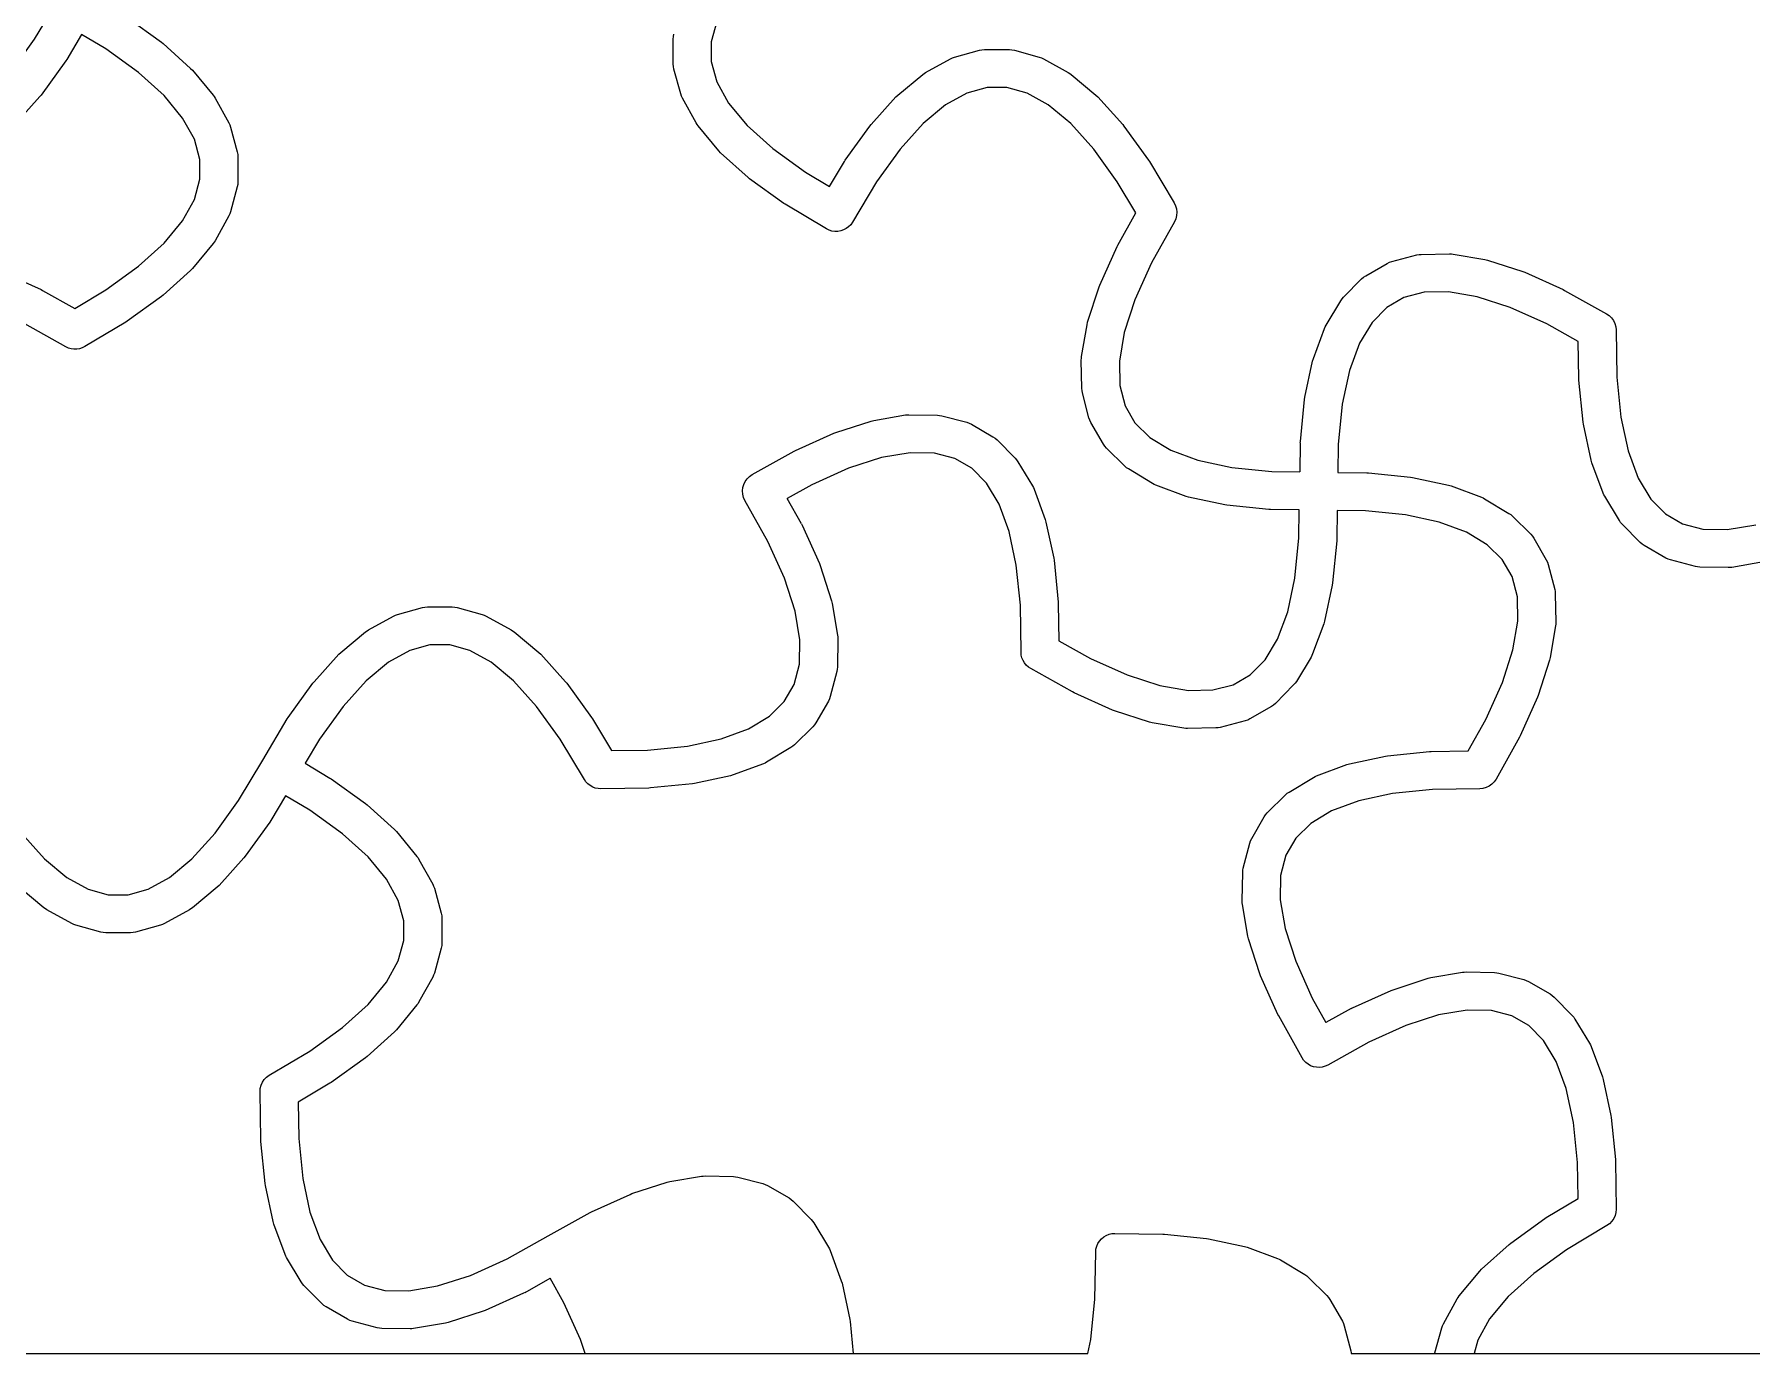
# Model space of a CAD drawing. Header units: millimetres. Extents: x 0 to 304, y 0 to 228.
# Drawn here: x 180.6 to 248.4, y 0 to 52.1 of the extents above; entities that cross this region are included whole.
import ezdxf

# ---------------------------------------------------------------- set-up
doc = ezdxf.new("R2010")
doc.units = ezdxf.units.MM
doc.layers.add('VISIBLE', color=7, linetype='CONTINUOUS')

msp = doc.modelspace()

# ---------------------------------------------------------------- linework, layer by layer
at = {"layer": 'VISIBLE'}
for p, q in [((180.65393, 51.882316), (181.606811, 53.478029)), ((184.311923, 52.733038), (185.664585, 51.75993)), ((207.588085, 52.579579), (207.368078, 51.781442)), ((179.723709, 50.589268), (180.65393, 51.882316)), ((182.510144, 52.065057), (181.925374, 51.085789)), ((183.46193, 51.496698), (182.510144, 52.065057)), ((185.664585, 51.75993), (185.728977, 51.707985)), ((185.728977, 51.707985), (186.811107, 50.731755)), ((205.868078, 51.882919), (205.87485, 51.983479)), ((205.868078, 50.90114), (205.868078, 51.882919)), ((205.87485, 51.983479), (205.895044, 52.082224)), ((207.368078, 51.781442), (207.368078, 51.002617)), ((181.890269, 51.032323), (180.917162, 49.67966)), ((181.925374, 51.085789), (181.890269, 51.032323)), ((184.754977, 50.566477), (183.46193, 51.496698)), ((205.87485, 50.80058), (205.868078, 50.90114)), ((207.368078, 51.002617), (207.588085, 50.20448)), ((215.834159, 50.568253), (216.81455, 51.109318)), ((216.81455, 51.109318), (216.894137, 51.147319)), ((216.894137, 51.147319), (216.977635, 51.175714)), ((216.977635, 51.175714), (217.959067, 51.446246)), ((217.959067, 51.446246), (218.057811, 51.466441)), ((218.057811, 51.466441), (218.158372, 51.473213)), ((218.158372, 51.473213), (219.140151, 51.473213)), ((219.140151, 51.473213), (219.240711, 51.466441)), ((219.240711, 51.466441), (219.339456, 51.446246)), ((219.339456, 51.446246), (220.320887, 51.175714)), ((220.320887, 51.175714), (220.404385, 51.147319)), ((220.404385, 51.147319), (220.483973, 51.109318)), ((220.483973, 51.109318), (221.464364, 50.568253)), ((185.766055, 49.654346), (184.754977, 50.566477)), ((186.811107, 50.731755), (186.886037, 50.653639)), ((186.886037, 50.653639), (187.697635, 49.674981)), ((205.895044, 50.701835), (205.87485, 50.80058)), ((206.165577, 49.720403), (205.895044, 50.701835)), ((207.588085, 50.20448), (208.052137, 49.363633)), ((214.73913, 49.677328), (215.717787, 50.488926)), ((215.717787, 50.488926), (215.774107, 50.531327)), ((215.774107, 50.531327), (215.834159, 50.568253)), ((221.464364, 50.568253), (221.524416, 50.531327)), ((221.524416, 50.531327), (221.580736, 50.488926)), ((221.580736, 50.488926), (222.559393, 49.677328)), ((180.865217, 49.615268), (179.888987, 48.533138)), ((180.917162, 49.67966), (180.865217, 49.615268)), ((186.497863, 48.771903), (185.766055, 49.654346)), ((187.697635, 49.674981), (187.740036, 49.618662)), ((187.740036, 49.618662), (187.776963, 49.558609)), ((187.776963, 49.558609), (188.318028, 48.578218)), ((206.193972, 49.636905), (206.165577, 49.720403)), ((206.231972, 49.557318), (206.193972, 49.636905)), ((206.773037, 48.576927), (206.231972, 49.557318)), ((213.684783, 48.520268), (214.661013, 49.602398)), ((214.661013, 49.602398), (214.73913, 49.677328)), ((217.461711, 49.753206), (216.620865, 49.289154)), ((218.259849, 49.973213), (217.461711, 49.753206)), ((219.038674, 49.973213), (218.259849, 49.973213)), ((219.836811, 49.753206), (219.038674, 49.973213)), ((220.677658, 49.289154), (219.836811, 49.753206)), ((222.559393, 49.677328), (222.63751, 49.602398)), ((222.63751, 49.602398), (223.613739, 48.520268)), ((208.052137, 49.363633), (208.783945, 48.48119)), ((216.620865, 49.289154), (215.738422, 48.557346)), ((221.560101, 48.557346), (220.677658, 49.289154)), ((186.961915, 47.931057), (186.497863, 48.771903)), ((188.318028, 48.578218), (188.356028, 48.498631)), ((188.356028, 48.498631), (188.384423, 48.415133)), ((188.384423, 48.415133), (188.654956, 47.433701)), ((206.809964, 48.516875), (206.773037, 48.576927)), ((206.852365, 48.460555), (206.809964, 48.516875)), ((207.663963, 47.481898), (206.852365, 48.460555)), ((208.783945, 48.48119), (209.795023, 47.569059)), ((212.659731, 47.103213), (213.632838, 48.455876)), ((213.632838, 48.455876), (213.684783, 48.520268)), ((215.738422, 48.557346), (214.826291, 47.546268)), ((222.472231, 47.546268), (221.560101, 48.557346)), ((223.613739, 48.520268), (223.665684, 48.455876)), ((223.665684, 48.455876), (224.638792, 47.103213)), ((187.181922, 47.132919), (186.961915, 47.931057)), ((207.738893, 47.403781), (207.663963, 47.481898)), ((209.795023, 47.569059), (211.08807, 46.638839)), ((214.826291, 47.546268), (213.89607, 46.25322)), ((223.402452, 46.25322), (222.472231, 47.546268)), ((187.181922, 46.354094), (187.181922, 47.132919)), ((188.654956, 47.433701), (188.67515, 47.334957)), ((188.67515, 47.334957), (188.681922, 47.234396)), ((188.681922, 47.234396), (188.681922, 46.252617)), ((208.821023, 46.427551), (207.738893, 47.403781)), ((212.039856, 46.070479), (212.624626, 47.049747)), ((212.624626, 47.049747), (212.659731, 47.103213)), ((224.638792, 47.103213), (224.673896, 47.049747)), ((224.673896, 47.049747), (225.643189, 45.426551)), ((186.961915, 45.555957), (187.181922, 46.354094)), ((188.67515, 46.152057), (188.654956, 46.053313)), ((188.681922, 46.252617), (188.67515, 46.152057)), ((208.885415, 46.375607), (208.821023, 46.427551)), ((210.238077, 45.402499), (208.885415, 46.375607)), ((211.08807, 46.638839), (212.039856, 46.070479)), ((213.89607, 46.25322), (212.943189, 44.657507)), ((224.13333, 45.029279), (223.402452, 46.25322)), ((186.497863, 44.71511), (186.961915, 45.555957)), ((188.654956, 46.053313), (188.384423, 45.071881)), ((188.318028, 44.908796), (187.776963, 43.928404)), ((188.356028, 44.988383), (188.318028, 44.908796)), ((188.384423, 45.071881), (188.356028, 44.988383)), ((210.291544, 45.367394), (210.238077, 45.402499)), ((211.914739, 44.398102), (210.291544, 45.367394)), ((223.42321, 43.756396), (224.13333, 45.029279)), ((225.643189, 45.426551), (225.700178, 45.308893)), ((225.707731, 44.795918), (225.654231, 44.676633)), ((225.700178, 45.308893), (225.73587, 45.183126)), ((225.739705, 44.922682), (225.707731, 44.795918)), ((225.73587, 45.183126), (225.74918, 45.053071)), ((225.74918, 45.053071), (225.739705, 44.922682)), ((185.766055, 43.832668), (186.497863, 44.71511)), ((212.020206, 44.345877), (211.914739, 44.398102)), ((212.132544, 44.310794), (212.020206, 44.345877)), ((212.248987, 44.293716), (212.132544, 44.310794)), ((212.366668, 44.295065), (212.248987, 44.293716)), ((212.482689, 44.314806), (212.366668, 44.295065)), ((212.594193, 44.352453), (212.482689, 44.314806)), ((212.698436, 44.407081), (212.594193, 44.352453)), ((212.792849, 44.477343), (212.698436, 44.407081)), ((212.875109, 44.561509), (212.792849, 44.477343)), ((212.943189, 44.657507), (212.875109, 44.561509)), ((225.654231, 44.676633), (224.748744, 43.053557)), ((184.754977, 42.920537), (185.766055, 43.832668)), ((187.697635, 43.812032), (186.886037, 42.833375)), ((187.740036, 43.868352), (187.697635, 43.812032)), ((187.776963, 43.928404), (187.740036, 43.868352)), ((222.709572, 42.180194), (223.394458, 43.699262)), ((223.394458, 43.699262), (223.42321, 43.756396)), ((235.403785, 43.390289), (236.523361, 43.411908)), ((236.523361, 43.411908), (236.593831, 43.409955)), ((236.593831, 43.409955), (236.663806, 43.401394)), ((236.663806, 43.401394), (237.917147, 43.187859)), ((183.46193, 41.990316), (184.754977, 42.920537)), ((186.811107, 42.755258), (185.728977, 41.779029)), ((186.886037, 42.833375), (186.811107, 42.755258)), ((224.748744, 43.053557), (224.094042, 41.601438)), ((233.207808, 42.54263), (234.058054, 43.03352)), ((234.058054, 43.03352), (234.148528, 43.077935)), ((234.148528, 43.077935), (234.24414, 43.109819)), ((234.24414, 43.109819), (235.229351, 43.366246)), ((235.229351, 43.366246), (235.31586, 43.383404)), ((235.31586, 43.383404), (235.403785, 43.390289)), ((237.917147, 43.187859), (238.022263, 43.162026)), ((238.022263, 43.162026), (239.408767, 42.712989)), ((179.388904, 42.683196), (180.907971, 41.99831)), ((222.230742, 40.716508), (222.679779, 42.103013)), ((222.679779, 42.103013), (222.709572, 42.180194)), ((232.33401, 41.69462), (233.048688, 42.419624)), ((233.048688, 42.419624), (233.124106, 42.486485)), ((233.124106, 42.486485), (233.207808, 42.54263)), ((239.408767, 42.712989), (239.485949, 42.683196)), ((239.485949, 42.683196), (241.005016, 41.99831)), ((180.907971, 41.99831), (180.965106, 41.969558)), ((180.965106, 41.969558), (182.237988, 41.259438)), ((182.237988, 41.259438), (183.46193, 41.990316)), ((185.664585, 41.727084), (184.311923, 40.753976)), ((185.728977, 41.779029), (185.664585, 41.727084)), ((224.094042, 41.601438), (223.674488, 40.30597)), ((231.64746, 40.596806), (232.225972, 41.555578)), ((232.225972, 41.555578), (232.275896, 41.628281)), ((232.275896, 41.628281), (232.33401, 41.69462)), ((234.720172, 41.683743), (234.04569, 41.294331)), ((235.521383, 41.89228), (234.720172, 41.683743)), ((236.481603, 41.910822), (235.521383, 41.89228)), ((237.611725, 41.71828), (236.481603, 41.910822)), ((238.907192, 41.298726), (237.611725, 41.71828)), ((241.005016, 41.99831), (241.062151, 41.969558)), ((241.062151, 41.969558), (242.713181, 41.048476)), ((184.258456, 40.718872), (182.635261, 39.749579)), ((184.311923, 40.753976), (184.258456, 40.718872)), ((222.204909, 40.611392), (222.230742, 40.716508)), ((233.464486, 40.70473), (232.968318, 39.882426)), ((234.04569, 41.294331), (233.464486, 40.70473)), ((240.359311, 40.644024), (238.907192, 41.298726)), ((242.713181, 41.048476), (242.821364, 40.975076)), ((242.821364, 40.975076), (242.915157, 40.884004)), ((242.915157, 40.884004), (242.991712, 40.778029)), ((242.991712, 40.778029), (243.0487, 40.66037)), ((181.885342, 39.738537), (180.262266, 40.644024)), ((221.991374, 39.358051), (222.204909, 40.611392)), ((223.674488, 40.30597), (223.481946, 39.175849)), ((231.1446, 39.277727), (231.586343, 40.46992)), ((231.586343, 40.46992), (231.613917, 40.534801)), ((231.613917, 40.534801), (231.64746, 40.596806)), ((241.60424, 39.949499), (240.359311, 40.644024)), ((243.0487, 40.66037), (243.084392, 40.534603)), ((243.084392, 40.534603), (243.097703, 40.404549)), ((243.097703, 40.404549), (243.125066, 38.54618)), ((181.987041, 39.691393), (181.885342, 39.738537)), ((182.094631, 39.659933), (181.987041, 39.691393)), ((182.205708, 39.64486), (182.094631, 39.659933)), ((182.317791, 39.64651), (182.205708, 39.64486)), ((182.428376, 39.664847), (182.317791, 39.64651)), ((182.534993, 39.699461), (182.428376, 39.664847)), ((182.635261, 39.749579), (182.534993, 39.699461)), ((221.982813, 39.288076), (221.991374, 39.358051)), ((232.968318, 39.882426), (232.570003, 38.807441)), ((241.6257, 38.49209), (241.60424, 39.949499)), ((221.98086, 39.217607), (221.982813, 39.288076)), ((222.002479, 38.09803), (221.98086, 39.217607)), ((223.481946, 39.175849), (223.500488, 38.215628)), ((230.810039, 37.748511), (231.114414, 39.173778)), ((231.114414, 39.173778), (231.1446, 39.277727)), ((232.570003, 38.807441), (232.285614, 37.475756)), ((222.009364, 38.010105), (222.002479, 38.09803)), ((222.026522, 37.923597), (222.009364, 38.010105)), ((223.500488, 38.215628), (223.709025, 37.414418)), ((241.629368, 38.428235), (241.6257, 38.49209)), ((241.795772, 36.77024), (241.629368, 38.428235)), ((243.125066, 38.54618), (243.284137, 36.961257)), ((222.28295, 36.938385), (222.026522, 37.923597)), ((223.709025, 37.414418), (224.098438, 36.739935)), ((230.630845, 36.008779), (230.79725, 37.666773)), ((230.79725, 37.666773), (230.810039, 37.748511)), ((232.285614, 37.475756), (232.126543, 35.890833)), ((212.291233, 36.362989), (213.677737, 36.812026)), ((213.677737, 36.812026), (213.782853, 36.837859)), ((213.782853, 36.837859), (215.036194, 37.051394)), ((215.036194, 37.051394), (215.106169, 37.059955)), ((215.106169, 37.059955), (215.176639, 37.061908)), ((215.176639, 37.061908), (216.296215, 37.040289)), ((216.296215, 37.040289), (216.38414, 37.033404)), ((216.38414, 37.033404), (216.470649, 37.016246)), ((216.470649, 37.016246), (217.45586, 36.759819)), ((217.45586, 36.759819), (217.551472, 36.727935)), ((217.551472, 36.727935), (217.641946, 36.68352)), ((217.641946, 36.68352), (218.492192, 36.19263)), ((222.314833, 36.842773), (222.28295, 36.938385)), ((222.359248, 36.752299), (222.314833, 36.842773)), ((222.850138, 35.902054), (222.359248, 36.752299)), ((224.098438, 36.739935), (224.688038, 36.158732)), ((241.808562, 36.688503), (241.795772, 36.77024)), ((242.112936, 35.263236), (241.808562, 36.688503)), ((243.284137, 36.961257), (243.568526, 35.629573)), ((210.694984, 35.64831), (212.214051, 36.333196)), ((212.214051, 36.333196), (212.291233, 36.362989)), ((218.492192, 36.19263), (218.575894, 36.136485)), ((218.575894, 36.136485), (218.651312, 36.069624)), ((218.651312, 36.069624), (219.36599, 35.34462)), ((224.688038, 36.158732), (225.510342, 35.662563)), ((230.627177, 35.944923), (230.610385, 34.804468)), ((230.627177, 35.944923), (230.630845, 36.008779)), ((208.986819, 34.698476), (210.637849, 35.619558)), ((210.637849, 35.619558), (210.694984, 35.64831)), ((214.088275, 35.36828), (212.792808, 34.948726)), ((215.218397, 35.560822), (214.088275, 35.36828)), ((216.178617, 35.54228), (215.218397, 35.560822)), ((216.979828, 35.333743), (216.178617, 35.54228)), ((217.65431, 34.944331), (216.979828, 35.333743)), ((219.36599, 35.34462), (219.424104, 35.278281)), ((219.424104, 35.278281), (219.474028, 35.205578)), ((222.906283, 35.818352), (222.850138, 35.902054)), ((222.973144, 35.742934), (222.906283, 35.818352)), ((223.698148, 35.028255), (222.973144, 35.742934)), ((225.510342, 35.662563), (226.585327, 35.264249)), ((226.585327, 35.264249), (227.917012, 34.97986)), ((232.126543, 35.890833), (232.110222, 34.782383)), ((242.143123, 35.159286), (242.112936, 35.263236)), ((243.568526, 35.629573), (243.96684, 34.554588)), ((208.784843, 34.534004), (208.878636, 34.625076)), ((208.878636, 34.625076), (208.986819, 34.698476)), ((212.792808, 34.948726), (211.340689, 34.294024)), ((218.235514, 34.35473), (217.65431, 34.944331)), ((219.474028, 35.205578), (220.05254, 34.246806)), ((223.764488, 34.970141), (223.698148, 35.028255)), ((223.837191, 34.920217), (223.764488, 34.970141)), ((224.795962, 34.341706), (223.837191, 34.920217)), ((227.917012, 34.97986), (229.501935, 34.820789)), ((229.501935, 34.820789), (230.610385, 34.804468)), ((232.110222, 34.782383), (233.250678, 34.765591)), ((233.250678, 34.765591), (233.314534, 34.761923)), ((233.314534, 34.761923), (234.972528, 34.595518)), ((234.972528, 34.595518), (235.054265, 34.582729)), ((235.054265, 34.582729), (236.479532, 34.278354)), ((242.584866, 33.967094), (242.143123, 35.159286)), ((208.602297, 34.054549), (208.615608, 34.184603)), ((208.611773, 33.924159), (208.602297, 34.054549)), ((208.643746, 33.797396), (208.611773, 33.924159)), ((208.615608, 34.184603), (208.6513, 34.31037)), ((208.6513, 34.31037), (208.708288, 34.428029)), ((208.708288, 34.428029), (208.784843, 34.534004)), ((211.340689, 34.294024), (210.372582, 33.753934)), ((218.731682, 33.532426), (218.235514, 34.35473)), ((220.05254, 34.246806), (220.086083, 34.184801)), ((220.086083, 34.184801), (220.113657, 34.11992)), ((220.113657, 34.11992), (220.5554, 32.927727)), ((224.857968, 34.308162), (224.795962, 34.341706)), ((224.922848, 34.280589), (224.857968, 34.308162)), ((226.115041, 33.838845), (224.922848, 34.280589)), ((236.479532, 34.278354), (236.583482, 34.248168)), ((236.583482, 34.248168), (237.775674, 33.806425)), ((242.612439, 33.902213), (242.584866, 33.967094)), ((243.96684, 34.554588), (244.463009, 33.732283)), ((208.697246, 33.67811), (208.643746, 33.797396)), ((209.602734, 32.055034), (208.697246, 33.67811)), ((210.928268, 32.757874), (210.372582, 33.753934)), ((219.129997, 32.457441), (218.731682, 33.532426)), ((226.21899, 33.808659), (226.115041, 33.838845)), ((227.644257, 33.504285), (226.21899, 33.808659)), ((227.725995, 33.491495), (227.644257, 33.504285)), ((229.383989, 33.32509), (227.725995, 33.491495)), ((229.447845, 33.321423), (229.383989, 33.32509)), ((230.588301, 33.30463), (229.447845, 33.321423)), ((230.571979, 32.19618), (230.588301, 33.30463)), ((232.088138, 33.282546), (232.071346, 32.14209)), ((233.196588, 33.266225), (232.088138, 33.282546)), ((234.781511, 33.107154), (233.196588, 33.266225)), ((237.775674, 33.806425), (237.840555, 33.778851)), ((237.840555, 33.778851), (237.90256, 33.745308)), ((237.90256, 33.745308), (238.861332, 33.166796)), ((242.645983, 33.840208), (242.612439, 33.902213)), ((243.224494, 32.881436), (242.645983, 33.840208)), ((244.463009, 33.732283), (245.044212, 33.142683)), ((210.928268, 32.757874), (210.957019, 32.700739)), ((210.957019, 32.700739), (211.641905, 31.181672)), ((220.5554, 32.927727), (220.585586, 32.823778)), ((220.585586, 32.823778), (220.889961, 31.398511)), ((236.113195, 32.822765), (234.781511, 33.107154)), ((237.188181, 32.42445), (236.113195, 32.822765)), ((238.861332, 33.166796), (238.934035, 33.116872)), ((238.934035, 33.116872), (239.000375, 33.058758)), ((239.000375, 33.058758), (239.725379, 32.34408)), ((243.274419, 32.808733), (243.224494, 32.881436)), ((243.332532, 32.742393), (243.274419, 32.808733)), ((244.047211, 32.017389), (243.332532, 32.742393)), ((245.044212, 33.142683), (245.718695, 32.75327)), ((245.718695, 32.75327), (246.519905, 32.544734)), ((247.480126, 32.526191), (248.610248, 32.718733)), ((210.257435, 30.602915), (209.602734, 32.055034)), ((219.414386, 31.125756), (219.129997, 32.457441)), ((230.412908, 30.611257), (230.571979, 32.19618)), ((232.067678, 32.078235), (231.901273, 30.42024)), ((232.071346, 32.14209), (232.067678, 32.078235)), ((238.010485, 31.928282), (237.188181, 32.42445)), ((238.600085, 31.347078), (238.010485, 31.928282)), ((239.725379, 32.34408), (239.79224, 32.268662)), ((239.79224, 32.268662), (239.848385, 32.18496)), ((239.848385, 32.18496), (240.339274, 31.334714)), ((244.122629, 31.950528), (244.047211, 32.017389)), ((244.206331, 31.894383), (244.122629, 31.950528)), ((245.056576, 31.403494), (244.206331, 31.894383)), ((246.519905, 32.544734), (247.480126, 32.526191)), ((220.889961, 31.398511), (220.90275, 31.316773)), ((220.90275, 31.316773), (221.069155, 29.658779)), ((238.989498, 30.672596), (238.600085, 31.347078)), ((240.339274, 31.334714), (240.38369, 31.244241)), ((240.38369, 31.244241), (240.415573, 31.148628)), ((245.14705, 31.359079), (245.056576, 31.403494)), ((245.242662, 31.327195), (245.14705, 31.359079)), ((246.227874, 31.070767), (245.242662, 31.327195)), ((248.91567, 31.249155), (247.662329, 31.035619)), ((210.676989, 29.307448), (210.257435, 30.602915)), ((211.641905, 31.181672), (211.671698, 31.10449)), ((211.671698, 31.10449), (212.120736, 29.717986)), ((219.573457, 29.540833), (219.414386, 31.125756)), ((230.128519, 29.279573), (230.412908, 30.611257)), ((239.198035, 29.871385), (238.989498, 30.672596)), ((240.415573, 31.148628), (240.672001, 30.163417)), ((246.314383, 31.053609), (246.227874, 31.070767)), ((246.402307, 31.046725), (246.314383, 31.053609)), ((247.521884, 31.025105), (246.402307, 31.046725)), ((247.592354, 31.027058), (247.521884, 31.025105)), ((247.662329, 31.035619), (247.592354, 31.027058)), ((231.888483, 30.338503), (231.584109, 28.913236)), ((231.901273, 30.42024), (231.888483, 30.338503)), ((239.216577, 28.911165), (239.198035, 29.871385)), ((240.672001, 30.163417), (240.689159, 30.076908)), ((240.689159, 30.076908), (240.696043, 29.988983)), ((240.696043, 29.988983), (240.717663, 28.869407)), ((194.897092, 29.150274), (194.98059, 29.178669)), ((194.98059, 29.178669), (195.962022, 29.449201)), ((195.962022, 29.449201), (196.060766, 29.469395)), ((196.060766, 29.469395), (196.161327, 29.476168)), ((196.161327, 29.476168), (197.143105, 29.476168)), ((197.143105, 29.476168), (197.243666, 29.469395)), ((197.243666, 29.469395), (197.34241, 29.449201)), ((197.34241, 29.449201), (198.323842, 29.178669)), ((198.323842, 29.178669), (198.40734, 29.150274)), ((210.869532, 28.177326), (210.676989, 29.307448)), ((212.120736, 29.717986), (212.146568, 29.61287)), ((212.146568, 29.61287), (212.360104, 28.359529)), ((219.60082, 27.682465), (219.573457, 29.540833)), ((221.069155, 29.658779), (221.072823, 29.594923)), ((221.072823, 29.594923), (221.094282, 28.137515)), ((229.730205, 28.204588), (230.128519, 29.279573)), ((192.742084, 27.680283), (193.720742, 28.49188)), ((193.720742, 28.49188), (193.777061, 28.534282)), ((193.777061, 28.534282), (193.837113, 28.571208)), ((193.837113, 28.571208), (194.817505, 29.112273)), ((194.817505, 29.112273), (194.897092, 29.150274)), ((198.40734, 29.150274), (198.486927, 29.112273)), ((198.486927, 29.112273), (199.467319, 28.571208)), ((199.467319, 28.571208), (199.527371, 28.534282)), ((199.527371, 28.534282), (199.583691, 28.49188)), ((199.583691, 28.49188), (200.562348, 27.680283)), ((231.553923, 28.809286), (231.112179, 27.617094)), ((231.584109, 28.913236), (231.553923, 28.809286)), ((239.024035, 27.781043), (239.216577, 28.911165)), ((240.707149, 28.728962), (240.493613, 27.475621)), ((240.71571, 28.798937), (240.707149, 28.728962)), ((240.717663, 28.869407), (240.71571, 28.798937)), ((196.262803, 27.976168), (195.464666, 27.75616)), ((197.041629, 27.976168), (196.262803, 27.976168)), ((197.839766, 27.75616), (197.041629, 27.976168)), ((210.850989, 27.217106), (210.869532, 28.177326)), ((212.370618, 28.219084), (212.348998, 27.099508)), ((212.360104, 28.359529), (212.368665, 28.289554)), ((212.368665, 28.289554), (212.370618, 28.219084)), ((221.094282, 28.137515), (222.339211, 27.442989)), ((229.234036, 27.382283), (229.730205, 28.204588)), ((191.687738, 26.523223), (192.663967, 27.605353)), ((192.663967, 27.605353), (192.742084, 27.680283)), ((194.62382, 27.292108), (193.741377, 26.560301)), ((195.464666, 27.75616), (194.62382, 27.292108)), ((198.680612, 27.292108), (197.839766, 27.75616)), ((199.563055, 26.560301), (198.680612, 27.292108)), ((200.562348, 27.680283), (200.640465, 27.605353)), ((200.640465, 27.605353), (201.616694, 26.523223)), ((210.642453, 26.415895), (210.850989, 27.217106)), ((219.610842, 27.570818), (219.60082, 27.682465)), ((219.637391, 27.461913), (219.610842, 27.570818)), ((219.679876, 27.358181), (219.637391, 27.461913)), ((219.737347, 27.261939), (219.679876, 27.358181)), ((219.80852, 27.175338), (219.737347, 27.261939)), ((219.891805, 27.100312), (219.80852, 27.175338)), ((222.339211, 27.442989), (223.79133, 26.788287)), ((228.652833, 26.792683), (229.234036, 27.382283)), ((231.051062, 27.490208), (230.472551, 26.531436)), ((231.084606, 27.552213), (231.051062, 27.490208)), ((231.112179, 27.617094), (231.084606, 27.552213)), ((238.604481, 26.485576), (239.024035, 27.781043)), ((240.467781, 27.370505), (240.018743, 25.984001)), ((240.493613, 27.475621), (240.467781, 27.370505)), ((190.662685, 25.106168), (191.635793, 26.458831)), ((191.635793, 26.458831), (191.687738, 26.523223)), ((193.741377, 26.560301), (192.829246, 25.549223)), ((200.475186, 25.549223), (199.563055, 26.560301)), ((201.616694, 26.523223), (201.668639, 26.458831)), ((201.668639, 26.458831), (202.641747, 25.106168)), ((212.324956, 26.925074), (212.068528, 25.939863)), ((212.342114, 27.011583), (212.324956, 26.925074)), ((212.348998, 27.099508), (212.342114, 27.011583)), ((219.985342, 27.038537), (219.891805, 27.100312)), ((221.636372, 26.117455), (219.985342, 27.038537)), ((223.79133, 26.788287), (225.086798, 26.368733)), ((227.97835, 26.40327), (228.652833, 26.792683)), ((230.422627, 26.458733), (230.364513, 26.392393)), ((230.472551, 26.531436), (230.422627, 26.458733)), ((237.949779, 25.033457), (238.604481, 26.485576)), ((210.25304, 25.741412), (210.642453, 26.415895)), ((212.036644, 25.84425), (211.992229, 25.753776)), ((212.068528, 25.939863), (212.036644, 25.84425)), ((221.693506, 26.088704), (221.636372, 26.117455)), ((223.212574, 25.403817), (221.693506, 26.088704)), ((225.086798, 26.368733), (226.216919, 26.176191)), ((226.216919, 26.176191), (227.17714, 26.194734)), ((227.17714, 26.194734), (227.97835, 26.40327)), ((230.364513, 26.392393), (229.649834, 25.667389)), ((239.988951, 25.906819), (239.304064, 24.387752)), ((240.018743, 25.984001), (239.988951, 25.906819)), ((190.627581, 25.052701), (190.662685, 25.106168)), ((192.829246, 25.549223), (191.899025, 24.256175)), ((201.405407, 24.256175), (200.475186, 25.549223)), ((202.641747, 25.106168), (202.676851, 25.052701)), ((208.841135, 24.664041), (209.663439, 25.160209)), ((209.663439, 25.160209), (210.25304, 25.741412)), ((211.992229, 25.753776), (211.50134, 24.903531)), ((223.289755, 25.374025), (223.212574, 25.403817)), ((224.67626, 24.924987), (223.289755, 25.374025)), ((229.490714, 25.544383), (228.640469, 25.053494)), ((229.574416, 25.600528), (229.490714, 25.544383)), ((229.649834, 25.667389), (229.574416, 25.600528)), ((189.658288, 23.429506), (190.627581, 25.052701)), ((202.676851, 25.052701), (203.42414, 23.801278)), ((207.76615, 24.265726), (208.841135, 24.664041)), ((211.378334, 24.744411), (210.65333, 24.029732)), ((211.445194, 24.819829), (211.378334, 24.744411)), ((211.50134, 24.903531), (211.445194, 24.819829)), ((224.781376, 24.899155), (224.67626, 24.924987)), ((226.034717, 24.685619), (224.781376, 24.899155)), ((226.104692, 24.677058), (226.034717, 24.685619)), ((226.175162, 24.675105), (226.104692, 24.677058)), ((227.294738, 24.696725), (226.175162, 24.675105)), ((227.382663, 24.703609), (227.294738, 24.696725)), ((227.469172, 24.720767), (227.382663, 24.703609)), ((228.454383, 24.977195), (227.469172, 24.720767)), ((228.549995, 25.009079), (228.454383, 24.977195)), ((228.640469, 25.053494), (228.549995, 25.009079)), ((237.255254, 23.788528), (237.949779, 25.033457)), ((191.899025, 24.256175), (191.330666, 23.30439)), ((202.358288, 22.660462), (201.405407, 24.256175)), ((203.42414, 23.801278), (204.849543, 23.822266)), ((204.849543, 23.822266), (206.434465, 23.981337)), ((206.434465, 23.981337), (207.76615, 24.265726)), ((210.514287, 23.921694), (209.555515, 23.343183)), ((210.58699, 23.971619), (210.514287, 23.921694)), ((210.65333, 24.029732), (210.58699, 23.971619)), ((234.075995, 23.596996), (235.733989, 23.763401)), ((235.733989, 23.763401), (235.797845, 23.767068)), ((235.797845, 23.767068), (237.255254, 23.788528)), ((239.275313, 24.330617), (238.354231, 22.679587)), ((239.304064, 24.387752), (239.275313, 24.330617)), ((188.705407, 21.833793), (189.658288, 23.429506)), ((191.330666, 23.30439), (192.309933, 22.719619)), ((209.428629, 23.282066), (208.236436, 22.840323)), ((209.49351, 23.30964), (209.428629, 23.282066)), ((209.555515, 23.343183), (209.49351, 23.30964)), ((231.272848, 22.807902), (232.465041, 23.249646)), ((232.465041, 23.249646), (232.56899, 23.279832)), ((232.56899, 23.279832), (233.994257, 23.584206)), ((233.994257, 23.584206), (234.075995, 23.596996)), ((192.309933, 22.719619), (192.3634, 22.684515)), ((192.3634, 22.684515), (193.716063, 21.711407)), ((202.422791, 22.568784), (202.358288, 22.660462)), ((202.500236, 22.487744), (202.422791, 22.568784)), ((202.588895, 22.419152), (202.500236, 22.487744)), ((202.686787, 22.36454), (202.588895, 22.419152)), ((206.625483, 22.492973), (204.967488, 22.326568)), ((206.70722, 22.505762), (206.625483, 22.492973)), ((208.132487, 22.810136), (206.70722, 22.505762)), ((208.236436, 22.840323), (208.132487, 22.810136)), ((230.187191, 22.168274), (231.145962, 22.746785)), ((231.145962, 22.746785), (231.207968, 22.780329)), ((231.207968, 22.780329), (231.272848, 22.807902)), ((238.083783, 22.401057), (237.966125, 22.344068)), ((238.189758, 22.477611), (238.083783, 22.401057)), ((238.28083, 22.571404), (238.189758, 22.477611)), ((238.354231, 22.679587), (238.28083, 22.571404)), ((187.775186, 20.540745), (188.705407, 21.833793)), ((190.561622, 22.016534), (189.976851, 21.037267)), ((191.513407, 21.448175), (190.561622, 22.016534)), ((193.716063, 21.711407), (193.780455, 21.659462)), ((202.791725, 22.325128), (202.686787, 22.36454)), ((202.901365, 22.301796), (202.791725, 22.325128)), ((203.013258, 22.295065), (202.901365, 22.301796)), ((204.903633, 22.3229), (203.013258, 22.295065)), ((204.967488, 22.326568), (204.903633, 22.3229)), ((229.323144, 21.345557), (230.048148, 22.060236)), ((230.048148, 22.060236), (230.114488, 22.118349)), ((230.114488, 22.118349), (230.187191, 22.168274)), ((232.935327, 21.824242), (231.860342, 21.425928)), ((234.267012, 22.108631), (232.935327, 21.824242)), ((235.851935, 22.267702), (234.267012, 22.108631)), ((237.710303, 22.295065), (235.851935, 22.267702)), ((237.840358, 22.308376), (237.710303, 22.295065)), ((237.966125, 22.344068), (237.840358, 22.308376)), ((189.976851, 21.037267), (189.941747, 20.9838)), ((192.806455, 20.517954), (191.513407, 21.448175)), ((193.780455, 21.659462), (194.862585, 20.683233)), ((228.709248, 20.336192), (229.200138, 21.186437)), ((229.200138, 21.186437), (229.256283, 21.270139)), ((229.256283, 21.270139), (229.323144, 21.345557)), ((231.860342, 21.425928), (231.038038, 20.929759)), ((180.129246, 20.540745), (181.041377, 19.529667)), ((186.863055, 19.529667), (187.775186, 20.540745)), ((189.941747, 20.9838), (188.968639, 19.631138)), ((193.817533, 19.605823), (192.806455, 20.517954)), ((194.862585, 20.683233), (194.937515, 20.605116)), ((194.937515, 20.605116), (195.749112, 19.626459)), ((230.448438, 20.348556), (230.059025, 19.674073)), ((231.038038, 20.929759), (230.448438, 20.348556)), ((228.376522, 19.164894), (228.63295, 20.150106)), ((228.63295, 20.150106), (228.664833, 20.245718)), ((228.664833, 20.245718), (228.709248, 20.336192)), ((230.059025, 19.674073), (229.850488, 18.872863)), ((181.041377, 19.529667), (181.92382, 18.79786)), ((185.980612, 18.79786), (186.863055, 19.529667)), ((188.916694, 19.566746), (187.940465, 18.484615)), ((188.968639, 19.631138), (188.916694, 19.566746)), ((194.54934, 18.72338), (193.817533, 19.605823)), ((195.749112, 19.626459), (195.791514, 19.570139)), ((195.791514, 19.570139), (195.82844, 19.510087)), ((195.82844, 19.510087), (196.369505, 18.529695)), ((228.33086, 17.870884), (228.352479, 18.990461)), ((228.352479, 18.990461), (228.359364, 19.078386)), ((228.359364, 19.078386), (228.376522, 19.164894)), ((181.020742, 17.598088), (180.042084, 18.409686)), ((181.92382, 18.79786), (182.764666, 18.333808)), ((182.764666, 18.333808), (183.562803, 18.113801)), ((184.341629, 18.113801), (185.139766, 18.333808)), ((185.139766, 18.333808), (185.980612, 18.79786)), ((187.862348, 18.409686), (186.883691, 17.598088)), ((187.940465, 18.484615), (187.862348, 18.409686)), ((195.013392, 17.882534), (194.54934, 18.72338)), ((196.369505, 18.529695), (196.407505, 18.450108)), ((196.407505, 18.450108), (196.435901, 18.36661)), ((196.435901, 18.36661), (196.706433, 17.385178)), ((229.850488, 18.872863), (229.831946, 17.912642)), ((183.562803, 18.113801), (184.341629, 18.113801)), ((195.233399, 17.084397), (195.013392, 17.882534)), ((228.332813, 17.800415), (228.33086, 17.870884)), ((228.341374, 17.730439), (228.332813, 17.800415)), ((228.554909, 16.477099), (228.341374, 17.730439)), ((229.831946, 17.912642), (230.024488, 16.78252)), ((181.077061, 17.555687), (181.020742, 17.598088)), ((181.137113, 17.51876), (181.077061, 17.555687)), ((182.117505, 16.977695), (181.137113, 17.51876)), ((182.197092, 16.939695), (182.117505, 16.977695)), ((185.786927, 16.977695), (185.70734, 16.939695)), ((186.767319, 17.51876), (185.786927, 16.977695)), ((186.827371, 17.555687), (186.767319, 17.51876)), ((186.883691, 17.598088), (186.827371, 17.555687)), ((195.233399, 16.305571), (195.233399, 17.084397)), ((196.706433, 17.385178), (196.726627, 17.286434)), ((196.726627, 17.286434), (196.733399, 17.185874)), ((196.733399, 17.185874), (196.733399, 16.204095)), ((182.28059, 16.9113), (182.197092, 16.939695)), ((183.262022, 16.640767), (182.28059, 16.9113)), ((183.360766, 16.620573), (183.262022, 16.640767)), ((183.461327, 16.613801), (183.360766, 16.620573)), ((184.443105, 16.613801), (183.461327, 16.613801)), ((184.543666, 16.620573), (184.443105, 16.613801)), ((184.64241, 16.640767), (184.543666, 16.620573)), ((185.623842, 16.9113), (184.64241, 16.640767)), ((185.70734, 16.939695), (185.623842, 16.9113)), ((195.013392, 15.507434), (195.233399, 16.305571)), ((228.580742, 16.371983), (228.554909, 16.477099)), ((229.029779, 14.985478), (228.580742, 16.371983)), ((230.024488, 16.78252), (230.444042, 15.487053)), ((196.706433, 16.00479), (196.435901, 15.023358)), ((196.726627, 16.103534), (196.706433, 16.00479)), ((196.733399, 16.204095), (196.726627, 16.103534)), ((194.54934, 14.666588), (195.013392, 15.507434)), ((196.407505, 14.93986), (196.369505, 14.860273)), ((196.435901, 15.023358), (196.407505, 14.93986)), ((229.059572, 14.908296), (229.029779, 14.985478)), ((230.444042, 15.487053), (231.098744, 14.034934)), ((235.779898, 14.840814), (237.033239, 15.054349)), ((237.033239, 15.054349), (237.103214, 15.06291)), ((237.103214, 15.06291), (237.173684, 15.064863)), ((237.173684, 15.064863), (238.293261, 15.043244)), ((238.293261, 15.043244), (238.381185, 15.036359)), ((238.381185, 15.036359), (238.467694, 15.019201)), ((238.467694, 15.019201), (239.452905, 14.762773)), ((193.817533, 13.784145), (194.54934, 14.666588)), ((196.369505, 14.860273), (195.82844, 13.879881)), ((229.744458, 13.389229), (229.059572, 14.908296)), ((232.692029, 13.651265), (234.211096, 14.336151)), ((234.211096, 14.336151), (234.288278, 14.365944)), ((234.288278, 14.365944), (235.674782, 14.814981)), ((235.674782, 14.814981), (235.779898, 14.840814)), ((239.452905, 14.762773), (239.548518, 14.73089)), ((239.548518, 14.73089), (239.638992, 14.686474)), ((239.638992, 14.686474), (240.489237, 14.195585)), ((192.806455, 12.872014), (193.817533, 13.784145)), ((195.749112, 13.76351), (194.937515, 12.784852)), ((195.791514, 13.819829), (195.749112, 13.76351)), ((195.82844, 13.879881), (195.791514, 13.819829)), ((231.098744, 14.034934), (231.638834, 13.066828)), ((232.634894, 13.622513), (231.638834, 13.066828)), ((232.634894, 13.622513), (232.692029, 13.651265)), ((237.215442, 13.563777), (236.08532, 13.371235)), ((238.175662, 13.545235), (237.215442, 13.563777)), ((240.489237, 14.195585), (240.572939, 14.13944)), ((240.572939, 14.13944), (240.648357, 14.072579)), ((240.648357, 14.072579), (241.363036, 13.347575)), ((229.77321, 13.332095), (229.744458, 13.389229)), ((230.694292, 11.681065), (229.77321, 13.332095)), ((234.789853, 12.951681), (233.337734, 12.296979)), ((236.08532, 13.371235), (234.789853, 12.951681)), ((238.976873, 13.336698), (238.175662, 13.545235)), ((239.651356, 12.947285), (238.976873, 13.336698)), ((240.232559, 12.357685), (239.651356, 12.947285)), ((241.363036, 13.347575), (241.421149, 13.281235)), ((241.421149, 13.281235), (241.471074, 13.208532)), ((241.471074, 13.208532), (242.049585, 12.24976)), ((191.513407, 11.941793), (192.806455, 12.872014)), ((194.862585, 12.706736), (193.780455, 11.730506)), ((194.937515, 12.784852), (194.862585, 12.706736)), ((233.337734, 12.296979), (231.714658, 11.391492)), ((240.728727, 11.535381), (240.232559, 12.357685)), ((242.049585, 12.24976), (242.083129, 12.187755)), ((189.917694, 10.988912), (191.513407, 11.941793)), ((193.716063, 11.678561), (192.3634, 10.705453)), ((193.780455, 11.730506), (193.716063, 11.678561)), ((230.759516, 11.583104), (230.694292, 11.681065)), ((230.839262, 11.496552), (230.759516, 11.583104)), ((241.127042, 10.460396), (240.728727, 11.535381)), ((242.083129, 12.187755), (242.110702, 12.122875)), ((242.110702, 12.122875), (242.552445, 10.930682)), ((189.720647, 10.818564), (189.811719, 10.912358)), ((189.811719, 10.912358), (189.917694, 10.988912)), ((230.931566, 11.423541), (230.839262, 11.496552)), ((231.034154, 11.365868), (230.931566, 11.423541)), ((231.144502, 11.324954), (231.034154, 11.365868)), ((231.259892, 11.301805), (231.144502, 11.324954)), ((231.377482, 11.296993), (231.259892, 11.301805)), ((231.494377, 11.310635), (231.377482, 11.296993)), ((231.6077, 11.342395), (231.494377, 11.310635)), ((231.714658, 11.391492), (231.6077, 11.342395)), ((242.552445, 10.930682), (242.582632, 10.826732)), ((189.552297, 10.333942), (189.561773, 10.464332)), ((189.580132, 8.443567), (189.552297, 10.333942)), ((189.561773, 10.464332), (189.593746, 10.591095)), ((189.593746, 10.591095), (189.647246, 10.710381)), ((189.647246, 10.710381), (189.720647, 10.818564)), ((192.309933, 10.670349), (191.05851, 9.92306)), ((192.3634, 10.705453), (192.309933, 10.670349)), ((241.411431, 9.128711), (241.127042, 10.460396)), ((242.582632, 10.826732), (242.887006, 9.401466)), ((191.05851, 9.92306), (191.079498, 8.497658)), ((241.570502, 7.543788), (241.411431, 9.128711)), ((242.887006, 9.401466), (242.899796, 9.319728)), ((242.899796, 9.319728), (243.0662, 7.661734)), ((189.5838, 8.379712), (189.580132, 8.443567)), ((189.750204, 6.721718), (189.5838, 8.379712)), ((191.079498, 8.497658), (191.238569, 6.912735)), ((241.59149, 6.118385), (241.570502, 7.543788)), ((243.0662, 7.661734), (243.069868, 7.597878)), ((243.069868, 7.597878), (243.097703, 5.707504)), ((191.238569, 6.912735), (191.522958, 5.58105)), ((205.62626, 6.763504), (205.731376, 6.789336)), ((205.731376, 6.789336), (206.984717, 7.002872)), ((206.984717, 7.002872), (207.054692, 7.011433)), ((207.054692, 7.011433), (207.125162, 7.013386)), ((207.125162, 7.013386), (208.244738, 6.991766)), ((208.244738, 6.991766), (208.332663, 6.984882)), ((208.332663, 6.984882), (208.419172, 6.967724)), ((208.419172, 6.967724), (209.404383, 6.711296)), ((189.762994, 6.63998), (189.750204, 6.721718)), ((190.067368, 5.214713), (189.762994, 6.63998)), ((202.643506, 5.599787), (204.162574, 6.284673)), ((204.162574, 6.284673), (204.239755, 6.314466)), ((204.239755, 6.314466), (205.62626, 6.763504)), ((209.404383, 6.711296), (209.499995, 6.679412)), ((209.499995, 6.679412), (209.590469, 6.634997)), ((209.590469, 6.634997), (210.440714, 6.144108)), ((210.440714, 6.144108), (210.524416, 6.087963)), ((240.340067, 5.371096), (241.59149, 6.118385)), ((191.522958, 5.58105), (191.921273, 4.506065)), ((200.935342, 4.649954), (202.586372, 5.571036)), ((202.586372, 5.571036), (202.643506, 5.599787)), ((210.524416, 6.087963), (210.599834, 6.021102)), ((210.599834, 6.021102), (211.314513, 5.296098)), ((243.056254, 5.45035), (243.002754, 5.331065)), ((243.088227, 5.577114), (243.056254, 5.45035)), ((243.097703, 5.707504), (243.088227, 5.577114)), ((190.097555, 5.110764), (190.067368, 5.214713)), ((190.539298, 3.918571), (190.097555, 5.110764)), ((211.314513, 5.296098), (211.372627, 5.229758)), ((211.372627, 5.229758), (211.422551, 5.157055)), ((211.422551, 5.157055), (212.001062, 4.198283)), ((238.933937, 4.362884), (240.2866, 5.335992)), ((240.2866, 5.335992), (240.340067, 5.371096)), ((242.732306, 5.052534), (241.136593, 4.099652)), ((242.838281, 5.129088), (242.732306, 5.052534)), ((242.929353, 5.222882), (242.838281, 5.129088)), ((243.002754, 5.331065), (242.929353, 5.222882)), ((191.921273, 4.506065), (192.417441, 3.683761)), ((199.312266, 3.744467), (200.935342, 4.649954)), ((212.001062, 4.198283), (212.034606, 4.136278)), ((212.034606, 4.136278), (212.062179, 4.071397)), ((212.062179, 4.071397), (212.503923, 2.879204)), ((222.547865, 4.006026), (222.558825, 4.123203)), ((222.558825, 4.123203), (222.587981, 4.237223)), ((222.587981, 4.237223), (222.634614, 4.345279)), ((222.634614, 4.345279), (222.697577, 4.444708)), ((222.697577, 4.444708), (222.775319, 4.533065)), ((222.775319, 4.533065), (222.865926, 4.608171)), ((222.865926, 4.608171), (222.967166, 4.66818)), ((222.967166, 4.66818), (223.076548, 4.711611)), ((223.076548, 4.711611), (223.191377, 4.737397)), ((223.191377, 4.737397), (223.308826, 4.744903)), ((223.308826, 4.744903), (225.199201, 4.717068)), ((225.199201, 4.717068), (225.263056, 4.713401)), ((225.263056, 4.713401), (226.92105, 4.546996)), ((226.92105, 4.546996), (227.002788, 4.534206)), ((227.002788, 4.534206), (228.428055, 4.229832)), ((228.428055, 4.229832), (228.532004, 4.199646)), ((228.532004, 4.199646), (229.724197, 3.757902)), ((237.787415, 3.33471), (238.869545, 4.31094)), ((238.869545, 4.31094), (238.933937, 4.362884)), ((241.136593, 4.099652), (239.843545, 3.169432)), ((190.566871, 3.85369), (190.539298, 3.918571)), ((190.600415, 3.791685), (190.566871, 3.85369)), ((191.178926, 2.832913), (190.600415, 3.791685)), ((192.417441, 3.683761), (192.998644, 3.09416)), ((197.860147, 3.089765), (199.312266, 3.744467)), ((222.520502, 2.147658), (222.547865, 4.006026)), ((229.724197, 3.757902), (229.789078, 3.730329)), ((229.789078, 3.730329), (229.851083, 3.696785)), ((229.851083, 3.696785), (230.809855, 3.118274)), ((191.228851, 2.76021), (191.178926, 2.832913)), ((191.286964, 2.693871), (191.228851, 2.76021)), ((192.998644, 3.09416), (193.673127, 2.704748)), ((196.56468, 2.670211), (197.860147, 3.089765)), ((200.015106, 2.418932), (201.011166, 2.974618)), ((201.551256, 2.006511), (201.011166, 2.974618)), ((212.503923, 2.879204), (212.534109, 2.775255)), ((212.534109, 2.775255), (212.838483, 1.349988)), ((230.809855, 3.118274), (230.882558, 3.068349)), ((230.882558, 3.068349), (230.948897, 3.010236)), ((230.948897, 3.010236), (231.673901, 2.295557)), ((236.900888, 2.277936), (237.712485, 3.256593)), ((237.712485, 3.256593), (237.787415, 3.33471)), ((239.843545, 3.169432), (238.832467, 2.257301)), ((192.001643, 1.968867), (191.286964, 2.693871)), ((193.673127, 2.704748), (194.474338, 2.496211)), ((194.474338, 2.496211), (195.434558, 2.477669)), ((195.434558, 2.477669), (196.56468, 2.670211)), ((199.957971, 2.390181), (198.438904, 1.705295)), ((200.015106, 2.418932), (199.957971, 2.390181)), ((222.361431, 0.562735), (222.520502, 2.147658)), ((231.673901, 2.295557), (231.740762, 2.220139)), ((231.740762, 2.220139), (231.796907, 2.136437)), ((231.796907, 2.136437), (232.287797, 1.286192)), ((236.280495, 1.181173), (236.82156, 2.161564)), ((236.82156, 2.161564), (236.858486, 2.221616)), ((236.858486, 2.221616), (236.900888, 2.277936)), ((238.832467, 2.257301), (238.10066, 1.374858)), ((192.077061, 1.902006), (192.001643, 1.968867)), ((192.160763, 1.845861), (192.077061, 1.902006)), ((193.011008, 1.354971), (192.160763, 1.845861)), ((198.361722, 1.675502), (196.975218, 1.226465)), ((198.438904, 1.705295), (198.361722, 1.675502)), ((202.205958, 0.554393), (201.551256, 2.006511)), ((238.10066, 1.374858), (237.636608, 0.534011)), ((193.101482, 1.310556), (193.011008, 1.354971)), ((193.197095, 1.278672), (193.101482, 1.310556)), ((194.182306, 1.022244), (193.197095, 1.278672)), ((194.268815, 1.005086), (194.182306, 1.022244)), ((194.356739, 0.998202), (194.268815, 1.005086)), ((195.476316, 0.976583), (194.356739, 0.998202)), ((195.546786, 0.978536), (195.476316, 0.976583)), ((195.616761, 0.987096), (195.546786, 0.978536)), ((196.870102, 1.200632), (195.616761, 0.987096)), ((196.975218, 1.226465), (196.870102, 1.200632)), ((212.838483, 1.349988), (212.851273, 1.268251)), ((212.851273, 1.268251), (212.978561, 0)), ((232.287797, 1.286192), (232.332212, 1.195718)), ((232.332212, 1.195718), (232.364096, 1.100106)), ((232.364096, 1.100106), (232.620524, 0.114894)), ((235.943567, 0.036656), (236.214099, 1.018088)), ((236.214099, 1.018088), (236.242495, 1.101585)), ((236.242495, 1.101585), (236.280495, 1.181173)), ((165.176407, 0), (202.385505, 0)), ((202.385505, 0), (202.205958, 0.554393)), ((202.385505, 0), (212.978561, 0)), ((212.978561, 0), (222.241256, 0)), ((222.241256, 0), (222.361431, 0.562735)), ((232.620524, 0.114894), (232.637682, 0.028386)), ((232.637682, 0.028386), (232.639904, 0)), ((232.639904, 0), (235.93607, 0)), ((235.93607, 0), (235.943567, 0.036656)), ((235.93607, 0), (237.489407, 0)), ((237.636608, 0.534011), (237.489407, 0)), ((237.489407, 0), (262.482551, 0))]:
    msp.add_line(p, q, dxfattribs=at)

doc.saveas('drawing.dxf')
